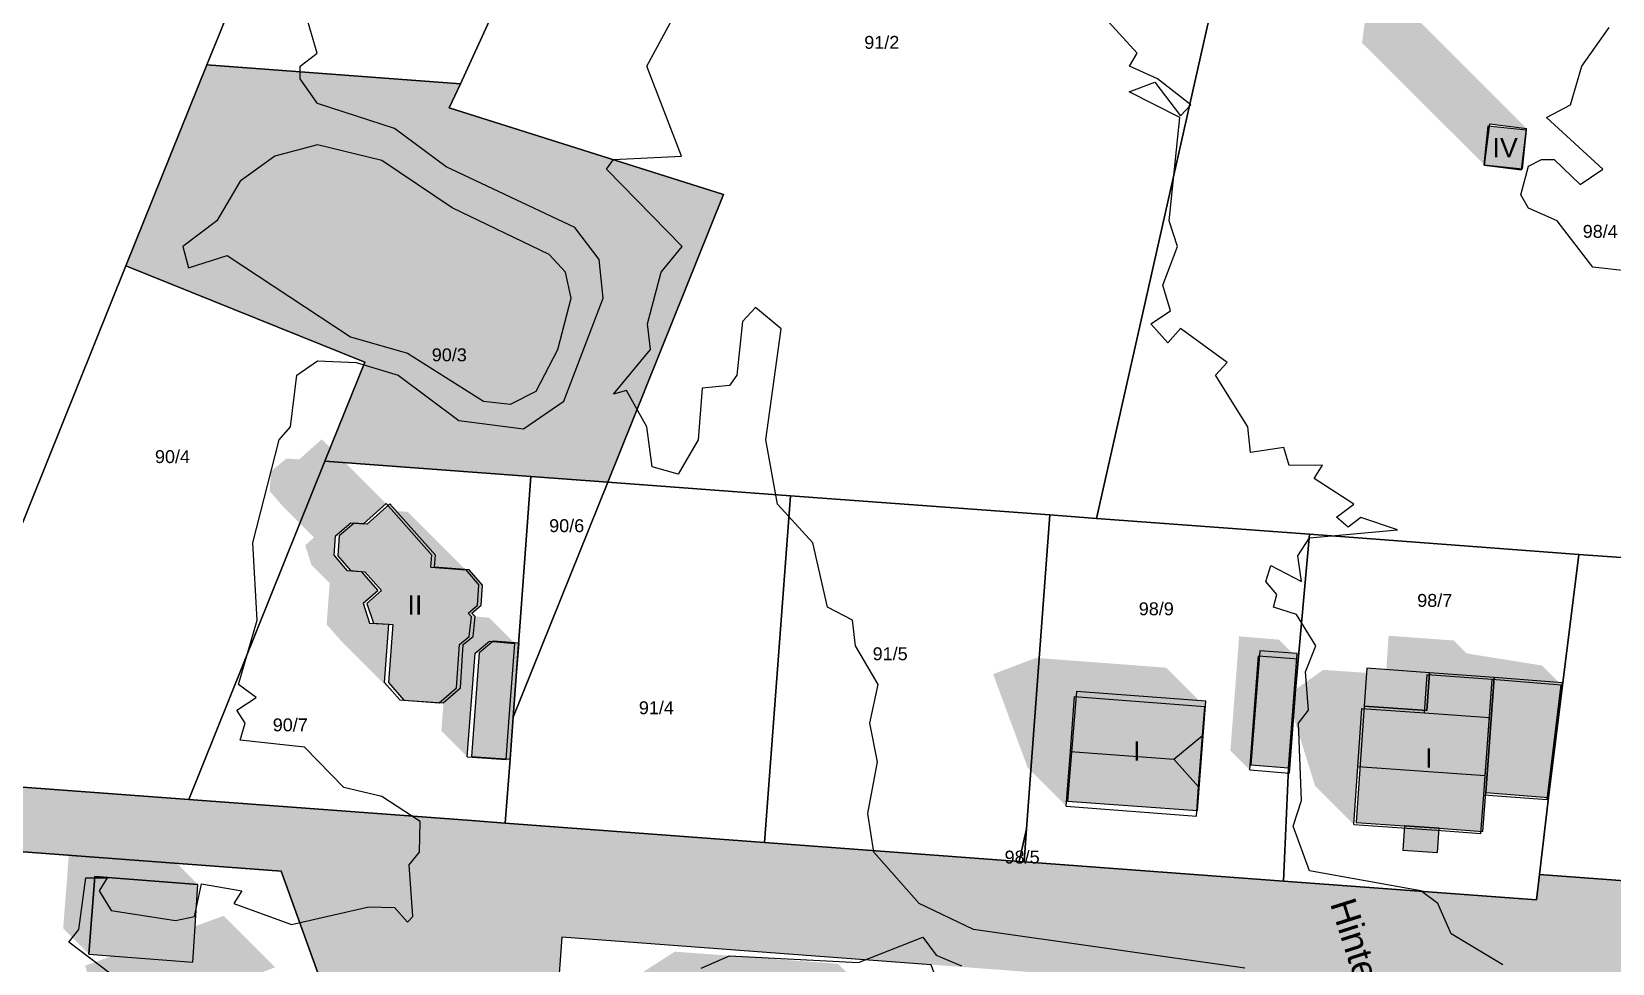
# Model space of a CAD drawing. Header units: millimetres. Extents: x 238 to 3518, y -74 to 2735.
# Drawn here: x 1548.4 to 1671, y 968.6 to 1040.9 of the extents above; entities that cross this region are included whole.
import ezdxf
from ezdxf.enums import TextEntityAlignment as Align

# ---------------------------------------------------------------- set-up
doc = ezdxf.new("R2010")
doc.units = ezdxf.units.MM
for name, color, linetype in [('LP_Flurstueck_bez', 7, 'Continuous'), ('LP_Flurstuecke', 8, 'Continuous'), ('LP_Gebaeude_Dachaufsicht', 9, 'Continuous'), ('LP_Gebaeude_Dachschatten', 253, 'Continuous'), ('LP_Gebaeude_F', 254, 'Continuous'), ('LP_Gebaeude_Geschosszahl', 7, 'Continuous'), ('LP_Gebaeude_Schatten', 7, 'Continuous'), ('LP_Gebaeude_U', 7, 'Continuous'), ('LP_Topographie_Hoehenlinien', 8, 'Continuous'), ('LP_Verkehr_Gewaesser', 150, 'Continuous'), ('LP_Verkehr_Strassen', 9, 'Continuous'), ('LP_Verkehr_Strassennamen', 7, 'Continuous')]:
    doc.layers.add(name, color=color, linetype=linetype)
doc.styles.get("Standard").update_dxf_attribs({"font": 'arial.ttf'})

msp = doc.modelspace()

# ---------------------------------------------------------------- hatches: boundary and pattern name
at = {"layer": 'LP_Gebaeude_Dachschatten'}
for points in [[(1639.4, 988.53), (1629.3, 989.29), (1628.98, 985.03), (1637.01, 984.43), (1639.23, 986.27)], [(1661.17, 983.16), (1661.49, 987.66), (1656.46, 988.02), (1651.6, 988.36), (1651.28, 983.86)]]:
    msp.add_hatch(color=253, dxfattribs=at).paths.add_polyline_path(points)
at = {"layer": 'LP_Gebaeude_F'}
for points in [[(1661.06, 1030.55), (1664.07, 1030.24), (1664.37, 1033.24), (1661.37, 1033.57)], [(1572.12, 1000.21), (1573.12, 999.06), (1574.23, 998.98), (1575.52, 997.52), (1574.39, 996.52), (1574.89, 994.98), (1576.39, 994.87), (1576.07, 990.38), (1577.26, 989.02), (1580.3, 988.81), (1581.65, 989.97), (1581.86, 993.33), (1582.62, 993.95), (1582.78, 995.49), (1582.54, 995.77), (1583.26, 996.38), (1583.36, 997.94), (1582.33, 999.13), (1579.63, 999.34), (1579.7, 1000.27), (1576.16, 1004.25), (1574.4, 1002.68), (1573.4, 1002.74), (1572.23, 1001.75)], [(1582.49, 984.63), (1585.51, 984.43), (1585.73, 987.69), (1586.19, 993.43), (1584.19, 993.59), (1583.1, 992.67)], [(1642.98, 984), (1645.91, 983.76), (1646.58, 992.63), (1643.68, 992.85)], [(1651.14, 979.51), (1654.9, 979.26), (1657.58, 979.08), (1660.99, 978.82), (1661.21, 981.83), (1661.87, 990.76), (1656.84, 991.13), (1656.63, 988.21), (1651.77, 988.55)], [(1651.77, 988.55), (1656.63, 988.21), (1656.84, 991.13), (1651.98, 991.49)], [(1661.21, 981.83), (1666.08, 981.46), (1667.15, 990.36), (1661.87, 990.76)], [(1628.75, 981.18), (1638.85, 980.44), (1639.49, 988.94), (1629.44, 989.69)], [(1654.78, 977.38), (1657.45, 977.18), (1657.58, 979.08), (1654.9, 979.26)], [(1552.82, 969.3), (1560.87, 968.68), (1561.27, 974.71), (1553.28, 975.32)]]:
    msp.add_hatch(color=254, dxfattribs=at).paths.add_polyline_path(points)
at = {"layer": 'LP_Gebaeude_Schatten'}
for points in [[(1652.02, 1043.24), (1654.88, 1042.87), (1664.38, 1033.37), (1661.52, 1033.74), (1661.11, 1030.53), (1651.61, 1040.03), (1652.02, 1043.24)], [(1575.89, 1004.26), (1574.13, 1002.69), (1573.13, 1002.76), (1571.95, 1001.77), (1571.84, 1000.23), (1572.84, 999.08), (1573.95, 998.99), (1575.23, 997.53), (1574.1, 996.53), (1574.59, 994.99), (1576.1, 994.9), (1575.76, 990.39), (1576.95, 989.03), (1572.45, 993.53), (1571.26, 994.89), (1571.5, 998.08), (1570.09, 999.49), (1569.6, 1001.03), (1570.28, 1001.63), (1567.84, 1004.08), (1566.84, 1005.23), (1566.95, 1006.77), (1568.13, 1007.76), (1569.13, 1007.69), (1570.89, 1009.26), (1575.89, 1004.26)], [(1582.05, 999.12), (1579.35, 999.34), (1579.42, 1000.27), (1576.37, 1003.72), (1577.55, 1003.62), (1582.05, 999.12)], [(1585.87, 993.41), (1583.89, 993.59), (1582.8, 992.66), (1582.16, 984.62), (1580.16, 986.62), (1580.36, 989.13), (1581.34, 989.96), (1581.56, 993.32), (1582.32, 993.94), (1582.49, 995.48), (1582.44, 995.54), (1583.87, 995.41), (1585.87, 993.41)], [(1642.07, 993.96), (1645.14, 993.71), (1646.64, 992.21), (1643.57, 992.46), (1642.89, 983.59), (1641.39, 985.09), (1642.07, 993.96)], [(1659.71, 992.64), (1665.56, 991.7), (1667.06, 990.2), (1661.71, 990.64), (1656.67, 991.01), (1656.46, 988.02), (1651.6, 988.36), (1651.28, 983.86), (1650.96, 979.36), (1647.96, 982.36), (1646.3, 987.7), (1646.46, 989.85), (1648.6, 991.36), (1653.46, 991.02), (1653.67, 994.01), (1658.71, 993.64), (1659.71, 992.64)], [(1626.3, 992.29), (1636.4, 991.53), (1639.4, 988.53), (1629.3, 989.29), (1628.66, 980.77), (1625.66, 983.77), (1622.98, 991.03), (1626.3, 992.29)], [(1551.28, 977.32), (1559.27, 976.71), (1561.27, 974.71), (1553.28, 975.32), (1552.82, 969.3), (1550.82, 971.3), (1551.28, 977.32)], [(1552.12, 964.62), (1552.16, 964.94), (1552.24, 965.28), (1553.15, 965.6), (1553.47, 965.28), (1553.57, 965.32), (1552.86, 967.29), (1552.52, 968.4), (1553.33, 968.69), (1553.65, 968.81), (1554.62, 969.16), (1560.87, 968.68), (1561.05, 971.47), (1562.53, 972), (1563.27, 972.27), (1567.27, 968.27), (1566.53, 968), (1557.65, 964.81), (1557.33, 964.69), (1556.52, 964.4), (1556.86, 963.29), (1557.79, 960.71), (1557.65, 961.1), (1556.74, 960.78), (1556.66, 960.44), (1556.62, 960.12), (1556.6, 959.81), (1556.62, 959.52), (1556.66, 959.26), (1556.72, 959.01), (1556.79, 958.79), (1556.87, 958.57), (1556.98, 958.35), (1557.12, 958.12), (1557.29, 957.89), (1557.49, 957.65), (1557.73, 957.43), (1558.01, 957.22), (1558.92, 957.55), (1559.44, 956.1), (1559.7, 955.39), (1560.1, 954.26), (1557.6, 956.76), (1556.6, 957.76), (1555.7, 959.39), (1555.6, 959.55), (1552.99, 962.15), (1552.79, 962.39), (1552.62, 962.62), (1552.48, 962.85), (1552.37, 963.07), (1552.29, 963.29), (1552.22, 963.51), (1552.16, 963.76), (1552.12, 964.02), (1552.1, 964.31), (1552.12, 964.62)], [(1596.03, 968.05), (1598.28, 969.49), (1610.95, 968.55), (1613.95, 965.55), (1601.28, 966.49), (1601.03, 963.05), (1601.02, 963.05), (1598.98, 961.3), (1600.74, 959.27), (1600.75, 959.25), (1600.48, 955.81), (1597.98, 958.31), (1595.75, 964.25), (1595.74, 964.27), (1594.88, 967.15), (1596.02, 968.05), (1596.03, 968.05)]]:
    msp.add_hatch(color=7, dxfattribs=at).paths.add_polyline_path(points)
at = {"layer": 'LP_Verkehr_Gewaesser'}
msp.add_hatch(color=150, dxfattribs=at).paths.add_polyline_path([(1555.69, 1022.72), (1574.23, 1015.25), (1571.13, 1007.55), (1587.11, 1006.37), (1593.07, 1005.92), (1602.05, 1028.25), (1580.78, 1034.97), (1581.64, 1036.85), (1561.97, 1038.31)])
at = {"layer": 'LP_Verkehr_Strassen'}
h = msp.add_hatch(color=9, dxfattribs=at)
h.paths.add_polyline_path([(1539.64, 982.84), (1540.02, 980.47), (1540.45, 977.77), (1567.73, 975.74), (1575.39, 954.5), (1579.62, 956.01), (1586.74, 936.27), (1593.85, 916.52), (1597.16, 907.33), (1600.96, 896.77), (1596.73, 895.25), (1603.85, 875.51), (1624.78, 873.98), (1625.11, 878.47), (1645.04, 877.02), (1664.98, 875.57), (1684.93, 874.12), (1684.64, 870.13), (1708.26, 868.41), (1708.55, 872.4), (1700.38, 872.99), (1690.94, 891.23), (1694.01, 895.5), (1712.11, 920.74), (1713.31, 921.47), (1727.38, 920.42), (1751.94, 918.59), (1752.87, 931.55), (1728.65, 933.35), (1713.52, 934.48), (1711.06, 936.24), (1700.98, 964.2), (1701.3, 968.47), (1701.62, 972.79), (1665.38, 975.49), (1665.14, 973.51), (1645.52, 974.97), (1625.38, 976.46), (1625, 976.49), (1605.25, 977.96), (1585.11, 979.46), (1582.49, 979.66), (1560.56, 981.29)])
h.paths.add_polyline_path([(1588.84, 961.41), (1589.52, 970.61), (1618.16, 968.48), (1649.82, 966.12), (1654.08, 954.32), (1653.3, 950.58), (1658.47, 952.44), (1653.64, 965.84), (1689.65, 963.16), (1693.33, 960.35), (1696.09, 952.71), (1699.48, 943.32), (1702.87, 933.9), (1705.62, 926.26), (1685.48, 898.19), (1678.87, 895.81), (1671.85, 915.29), (1666.68, 913.42), (1669.66, 911.03), (1675.58, 894.62), (1649.45, 885.21), (1648.12, 885.3), (1621.18, 887.26), (1610.5, 895.37), (1607.62, 903.38), (1600.5, 923.12), (1593.38, 942.87), (1595.27, 943.55)], flags=0)

# ---------------------------------------------------------------- linework, layer by layer
at = {"layer": 'LP_Flurstuecke', "color": 8}
for points in [[(1482.77, 987.33), (1539.64, 982.84), (1555.69, 1022.72), (1561.97, 1038.31), (1562.89, 1040.59), (1568.49, 1054.5), (1577.09, 1074.44), (1589.56, 1102.34), (1594.11, 1122.29), (1573.18, 1131.24), (1567.56, 1133.65), (1564.54, 1116.19), (1555.2, 1106.35), (1542.49, 1106.83), (1537.27, 1083.44), (1533.92, 1068.41), (1515.12, 1072.8), (1513.16, 1067.61), (1514.73, 1065.2), (1483.53, 988.92)], [(1580.78, 1034.97), (1602.05, 1028.25), (1593.07, 1005.92), (1607.25, 1004.88), (1627.38, 1003.38), (1631, 1003.11), (1645.9, 1069.29), (1638.54, 1067.19), (1629.38, 1087.66), (1624.91, 1091.97), (1616.61, 1101.83), (1610.5, 1110.3), (1602.53, 1123.01), (1597.83, 1122.26), (1603.57, 1113), (1607.98, 1105.77), (1609.36, 1102.59), (1609.35, 1102.56), (1608.34, 1099.67), (1606.48, 1093.74), (1601.64, 1081.86), (1589.48, 1054), (1581.64, 1036.85)], [(1561.97, 1038.31), (1581.64, 1036.85), (1589.48, 1054), (1601.64, 1081.86), (1606.48, 1093.74), (1608.34, 1099.67), (1609.35, 1102.56), (1609.36, 1102.59), (1607.98, 1105.77), (1603.57, 1113), (1597.83, 1122.26), (1594.11, 1122.29), (1589.56, 1102.34), (1577.09, 1074.44), (1568.49, 1054.5), (1562.89, 1040.59)], [(1631, 1003.11), (1647.52, 1001.88), (1668.44, 1000.32), (1677.95, 999.63), (1684.05, 1057.98), (1685.78, 1076.14), (1681.86, 1076.84), (1676.08, 1077.91), (1676.2, 1078.51), (1657.87, 1072.7), (1645.9, 1069.29)], [(1555.69, 1022.72), (1574.23, 1015.25), (1571.13, 1007.55), (1587.11, 1006.37), (1593.07, 1005.92), (1602.05, 1028.25), (1580.78, 1034.97), (1581.64, 1036.85), (1561.97, 1038.31)], [(1539.64, 982.84), (1560.56, 981.29), (1571.13, 1007.55), (1574.23, 1015.25), (1555.69, 1022.72)], [(1560.56, 981.29), (1582.49, 979.66), (1585.11, 979.46), (1585.51, 984.43), (1585.73, 987.69), (1587.11, 1006.37), (1571.13, 1007.55)], [(1585.11, 979.46), (1605.25, 977.96), (1607.25, 1004.88), (1593.07, 1005.92), (1585.73, 987.69), (1585.51, 984.43)], [(1585.73, 987.69), (1593.07, 1005.92), (1587.11, 1006.37)], [(1605.25, 977.96), (1625, 976.49), (1625.57, 979.02), (1627.38, 1003.38), (1607.25, 1004.88)], [(1625.38, 976.46), (1645.52, 974.97), (1645.91, 983.76), (1647.52, 1001.88), (1631, 1003.11), (1627.38, 1003.38), (1625.57, 979.02)], [(1645.52, 974.97), (1665.14, 973.51), (1665.38, 975.49), (1666.08, 981.46), (1668.44, 1000.32), (1647.52, 1001.88), (1645.91, 983.76)], [(1665.38, 975.49), (1701.62, 972.79), (1703.48, 997.76), (1677.95, 999.63), (1668.44, 1000.32), (1666.08, 981.46)], [(1625, 976.49), (1625.38, 976.46), (1625.57, 979.02)], [(1540.45, 977.77), (1551.48, 947.13), (1551.88, 946.03), (1575.39, 954.5), (1567.73, 975.74)], [(1588.84, 961.41), (1595.27, 943.55), (1623.48, 953.72), (1621.46, 959.37), (1618.16, 968.48), (1589.52, 970.61)]]:
    msp.add_lwpolyline(points, close=True, dxfattribs=at)
for points in [[(1694.01, 895.5), (1712.11, 920.74), (1713.31, 921.47), (1727.38, 920.42), (1751.94, 918.59), (1752.87, 931.55), (1728.65, 933.35), (1713.52, 934.48), (1711.06, 936.24), (1700.98, 964.2), (1701.3, 968.47), (1701.62, 972.79), (1665.38, 975.49), (1665.14, 973.51), (1645.52, 974.97), (1625.38, 976.46), (1625, 976.49), (1605.25, 977.96), (1585.11, 979.46), (1582.49, 979.66), (1560.56, 981.29), (1539.64, 982.84)], [(1540.45, 977.77), (1567.73, 975.74), (1575.39, 954.5), (1579.62, 956.01), (1586.74, 936.27), (1593.85, 916.52), (1597.16, 907.33), (1600.96, 896.77), (1596.73, 895.25)]]:
    msp.add_lwpolyline(points, dxfattribs=at)
at = {"layer": 'LP_Gebaeude_Dachaufsicht', "color": 9}
for p, q in [((1661.11, 1030.53, 89.32), (1661.52, 1033.74, 89.32)), ((1661.52, 1033.74, 89.32), (1664.38, 1033.37, 89.32)), ((1663.98, 1030.17, 89.32), (1664.38, 1033.37, 89.32)), ((1661.11, 1030.53, 89.32), (1663.98, 1030.17, 89.32)), ((1574.13, 1002.69, 80.36), (1575.89, 1004.26, 80.36)), ((1575.89, 1004.26, 80.36), (1579.42, 1000.27, 80.36)), ((1571.95, 1001.77, 80.36), (1573.13, 1002.76, 80.36)), ((1573.13, 1002.76, 80.36), (1574.13, 1002.69, 80.36)), ((1571.84, 1000.23, 80.36), (1571.95, 1001.77, 80.36)), ((1571.84, 1000.23, 80.36), (1572.84, 999.08, 80.36)), ((1579.35, 999.34, 80.36), (1579.42, 1000.27, 80.36)), ((1572.84, 999.08, 80.36), (1573.95, 998.99, 80.36)), ((1573.95, 998.99, 80.36), (1575.23, 997.53, 80.36)), ((1579.35, 999.34, 80.36), (1582.05, 999.12, 80.36)), ((1582.05, 999.12, 80.36), (1583.07, 997.93, 80.36)), ((1574.1, 996.53, 80.36), (1575.23, 997.53, 80.36)), ((1582.97, 996.37, 80.36), (1583.07, 997.93, 80.36)), ((1574.1, 996.53, 80.36), (1574.59, 994.99, 80.36)), ((1582.25, 995.76, 80.36), (1582.97, 996.37, 80.36)), ((1574.59, 994.99, 80.36), (1576.1, 994.9, 80.36)), ((1575.76, 990.39, 80.36), (1576.1, 994.9, 80.36)), ((1582.25, 995.76, 80.36), (1582.49, 995.48, 80.36)), ((1582.32, 993.94, 80.36), (1582.49, 995.48, 80.36)), ((1581.56, 993.32, 80.36), (1582.32, 993.94, 80.36)), ((1582.8, 992.66, 76.42), (1583.89, 993.59, 76.42)), ((1583.89, 993.59, 76.42), (1585.87, 993.41, 76.42)), ((1581.34, 989.96, 80.36), (1581.56, 993.32, 80.36)), ((1582.16, 984.62, 76.42), (1582.8, 992.66, 76.42)), ((1585.43, 987.64, 76.42), (1585.87, 993.41, 76.42)), ((1642.89, 983.59, 77.09), (1643.57, 992.46, 77.09)), ((1643.57, 992.46, 77.09), (1646.64, 992.21, 77.09)), ((1645.97, 983.34, 77.09), (1646.64, 992.21, 77.09)), ((1575.76, 990.39, 80.36), (1576.95, 989.03, 80.36)), ((1579.99, 988.81, 80.36), (1581.34, 989.96, 80.36)), ((1656.46, 988.02, 79.44), (1656.67, 991.01, 79.44)), ((1656.67, 991.01, 79.44), (1661.71, 990.64, 79.44)), ((1661.06, 981.66, 77.99), (1661.71, 990.64, 77.99)), ((1661.49, 987.66, 79.44), (1661.71, 990.64, 79.44)), ((1661.71, 990.64, 77.99), (1667.06, 990.2, 77.99)), ((1665.96, 981.29, 77.99), (1667.06, 990.2, 77.99)), ((1576.95, 989.03, 80.36), (1579.99, 988.81, 80.36)), ((1628.98, 985.03, 82.78), (1629.3, 989.29, 78.89)), ((1629.3, 989.29, 78.89), (1639.4, 988.53, 78.89)), ((1585.19, 984.41, 76.42), (1585.43, 987.64, 76.42)), ((1639.23, 986.27, 80.95), (1639.4, 988.53, 78.89)), ((1651.28, 983.86, 82.77), (1651.6, 988.36, 79.44)), ((1651.6, 988.36, 79.44), (1656.46, 988.02, 79.44)), ((1656.46, 988.02, 79.44), (1661.49, 987.66, 79.44)), ((1661.17, 983.16, 82.77), (1661.49, 987.66, 79.44)), ((1637.01, 984.43, 82.78), (1639.23, 986.27, 80.95)), ((1638.92, 982.28, 80.95), (1639.23, 986.27, 80.95)), ((1628.66, 980.77, 78.89), (1628.98, 985.03, 82.78)), ((1628.98, 985.03, 82.78), (1637.01, 984.43, 82.78)), ((1582.16, 984.62, 76.42), (1585.19, 984.41, 76.42)), ((1637.01, 984.43, 82.78), (1638.92, 982.28, 80.95)), ((1650.96, 979.36, 79.44), (1651.28, 983.86, 82.77)), ((1651.28, 983.86, 82.77), (1661.17, 983.16, 82.77)), ((1642.89, 983.59, 77.09), (1645.97, 983.34, 77.09)), ((1661.06, 981.66, 81.66), (1661.17, 983.16, 82.77)), ((1638.75, 980.01, 78.89), (1638.92, 982.28, 80.95)), ((1660.82, 978.66, 79.44), (1661.06, 981.66, 81.66)), ((1661.06, 981.66, 77.99), (1665.96, 981.29, 77.99)), ((1628.66, 980.77, 78.89), (1638.75, 980.01, 78.89)), ((1650.96, 979.36, 79.44), (1654.72, 979.1, 79.44)), ((1654.72, 979.1, 79.44), (1657.41, 978.91, 79.45)), ((1657.41, 978.91, 79.45), (1660.82, 978.66, 79.44)), ((1552.82, 969.3, 75.74), (1553.28, 975.32, 75.74)), ((1553.28, 975.32, 75.74), (1561.27, 974.71, 75.74)), ((1560.87, 968.68, 75.74), (1561.27, 974.71, 75.74)), ((1552.82, 969.3, 75.74), (1560.87, 968.68, 75.74))]:
    msp.add_line(p, q, dxfattribs=at)
at = {"layer": 'LP_Gebaeude_U', "color": 7}
for points in [[(1661.06, 1030.55), (1664.07, 1030.24), (1664.37, 1033.24), (1661.37, 1033.57)], [(1572.12, 1000.21), (1573.12, 999.06), (1574.23, 998.98), (1575.52, 997.52), (1574.39, 996.52), (1574.89, 994.98), (1576.39, 994.87), (1576.07, 990.38), (1577.26, 989.02), (1580.3, 988.81), (1581.65, 989.97), (1581.86, 993.33), (1582.62, 993.95), (1582.78, 995.49), (1582.54, 995.77), (1583.26, 996.38), (1583.36, 997.94), (1582.33, 999.13), (1579.63, 999.34), (1579.7, 1000.27), (1576.16, 1004.25), (1574.4, 1002.68), (1573.4, 1002.74), (1572.23, 1001.75)], [(1582.49, 984.63), (1585.51, 984.43), (1585.73, 987.69), (1586.19, 993.43), (1584.19, 993.59), (1583.1, 992.67)], [(1642.98, 984), (1645.91, 983.76), (1646.58, 992.63), (1643.68, 992.85)], [(1651.14, 979.51), (1654.9, 979.26), (1657.58, 979.08), (1660.99, 978.82), (1661.21, 981.83), (1661.87, 990.76), (1656.84, 991.13), (1656.63, 988.21), (1651.77, 988.55)], [(1651.77, 988.55), (1656.63, 988.21), (1656.84, 991.13), (1651.98, 991.49)], [(1661.21, 981.83), (1666.08, 981.46), (1667.15, 990.36), (1661.87, 990.76)], [(1628.75, 981.18), (1638.85, 980.44), (1639.49, 988.94), (1629.44, 989.69)], [(1654.78, 977.38), (1657.45, 977.18), (1657.58, 979.08), (1654.9, 979.26)], [(1552.82, 969.3), (1560.87, 968.68), (1561.27, 974.71), (1553.28, 975.32)]]:
    msp.add_lwpolyline(points, close=True, dxfattribs=at)
at = {"layer": 'LP_Topographie_Hoehenlinien', "color": 8}
for points in [[(1555.21, 967.22), (1551.26, 970.22), (1552.04, 971.22), (1552.58, 975.22), (1554.23, 975.22), (1553.61, 974.22), (1554.54, 972.68), (1559.54, 971.9), (1561, 972.22), (1561.54, 974.76), (1564.68, 974.22), (1564.07, 973.22), (1568.54, 971.61), (1574.54, 972.98), (1576.53, 972.91), (1577.53, 971.77), (1577.94, 972.22), (1577.66, 976.22), (1578.46, 977.22), (1578.53, 979.6), (1575.54, 981.54), (1572.59, 982.22), (1569.54, 985.37), (1564.54, 985.91), (1564.95, 987.22), (1564.29, 988.22), (1565.8, 989.22), (1564.42, 990.22), (1565.87, 995.22), (1565.53, 1001.22), (1567.57, 1009.22), (1568.45, 1010.22), (1568.94, 1014.22), (1570.54, 1015.35), (1573.56, 1015.22), (1576.8, 1014.22), (1581.53, 1010.72), (1586.53, 1010.06), (1589.68, 1012.22), (1592.72, 1020.22), (1592.4, 1023.22), (1590.53, 1025.69), (1580.53, 1030.41), (1576.53, 1033.38), (1570.54, 1035.31), (1569.21, 1037.22), (1569.21, 1038.22), (1570.53, 1039.22), (1569.65, 1042.22)], [(1642.52, 968.22), (1621.45, 971.22), (1617.24, 973.22), (1613.71, 977.22), (1613.26, 980.22), (1614.01, 984.22), (1613.42, 987.22), (1614.06, 990.22), (1612.3, 993.22), (1612.07, 995.22), (1610.13, 996.22), (1608.99, 1001.22), (1606.26, 1004.22), (1605.33, 1009.22), (1606.53, 1017.84), (1604.53, 1019.49), (1603.53, 1018.39), (1603.08, 1014.22), (1602.53, 1013.42), (1600.4, 1013.22), (1600.08, 1009.22), (1598.53, 1006.55), (1596.53, 1007.12), (1596.11, 1010.22), (1594.53, 1013.05), (1593.53, 1012.77), (1596.38, 1016.22), (1596.15, 1018.22), (1597.23, 1022.22), (1598.84, 1024.22), (1592.98, 1030.22), (1593.53, 1030.98), (1598.8, 1031.22), (1596.1, 1038.22), (1598.28, 1042.22)], [(1662.52, 968.46), (1658.52, 970.88), (1657.48, 973.22), (1656.17, 974.22), (1647.53, 975.76), (1646.25, 979.22), (1646.91, 981.22), (1646.68, 987.22), (1647.44, 988.22), (1647.21, 991.22), (1648.03, 993.22), (1646.53, 995.67), (1644.73, 996.22), (1644.99, 997.22), (1644.13, 998.22), (1644.53, 999.45), (1646.9, 998.22), (1646.62, 1000.22), (1647.53, 1001.62), (1654.36, 1002.22), (1651.52, 1003.18), (1650.52, 1002.44), (1649.63, 1003.22), (1650.96, 1004.22), (1647.9, 1006.22), (1648.53, 1007.25), (1645.94, 1007.22), (1645.53, 1008.63), (1642.95, 1008.22), (1642.74, 1010.22), (1640.23, 1014.22), (1641.15, 1015.22), (1637.53, 1017.85), (1636.53, 1016.73), (1635.23, 1018.22), (1636.74, 1019.22), (1636.15, 1021.22), (1637.29, 1024.22), (1636.65, 1026.22), (1637.47, 1034.22), (1633.54, 1036.22), (1635.53, 1036.98), (1637.53, 1034.36), (1638.32, 1035.22), (1635.73, 1037.22), (1633.55, 1038.22), (1634.16, 1039.22), (1631.41, 1042.22)], [(1672.52, 1022.27), (1669.52, 1022.62), (1666.76, 1026.22), (1664.52, 1027.19), (1663.94, 1028.22), (1664.52, 1030.44), (1665.52, 1030.98), (1666.52, 1030.97), (1668.52, 1029.04), (1670.29, 1030.22), (1665.92, 1034.22), (1667.79, 1035.22), (1668.67, 1038.22), (1670.79, 1041.22)], [(1585.53, 1011.99), (1587.53, 1012.99), (1589.19, 1016.22), (1590.24, 1020.22), (1589.79, 1022.22), (1588.53, 1023.6), (1580.99, 1027.22), (1575.54, 1030.89), (1570.54, 1032.1), (1567.24, 1031.22), (1564.54, 1029.3), (1562.75, 1026.22), (1560.1, 1024.22), (1560.54, 1022.56), (1563.54, 1023.52), (1573.12, 1017.22), (1577.53, 1015.93), (1583.43, 1012.22), (1585.53, 1011.99)], [(1600.33, 968.22), (1602.53, 969.17), (1612.53, 968.64), (1617.53, 970.62), (1618.55, 969.22), (1620.53, 968.4)]]:
    msp.add_lwpolyline(points, dxfattribs=at)

# ---------------------------------------------------------------- texts
at = {"layer": 'LP_Flurstueck_bez', "color": 7}
for s, p in [('91/2', (1614.34, 1040.06)), ('98/4', (1670.09, 1025.39)), ('90/3', (1580.78, 1015.81)), ('90/4', (1559.3, 1007.91)), ('90/6', (1589.89, 1002.55)), ('98/7', (1657.25, 996.75)), ('98/9', (1635.64, 996.1)), ('91/5', (1614.99, 992.61)), ('91/4', (1596.85, 988.42)), ('90/7', (1568.44, 987.09)), ('98/5', (1625.23, 976.83))]:
    msp.add_text(s, height=1, dxfattribs=at).set_placement(p, align=Align.MIDDLE_CENTER)
at = {"layer": 'LP_Gebaeude_Geschosszahl', "color": 7}
for s, p in [('IV', (1662.71, 1031.9)), ('II', (1578.11, 996.4)), ('I', (1634.13, 985.06)), ('I', (1656.79, 984.51))]:
    msp.add_text(s, height=1.5, dxfattribs=at).set_placement(p, align=Align.MIDDLE_CENTER)
at = {"layer": 'LP_Verkehr_Strassennamen', "color": 7}
msp.add_text('Hinter den Buchen', height=2, rotation=-72.3536, dxfattribs=at).set_placement((1653.57, 962.51), align=Align.MIDDLE_CENTER)

doc.saveas('drawing.dxf')
